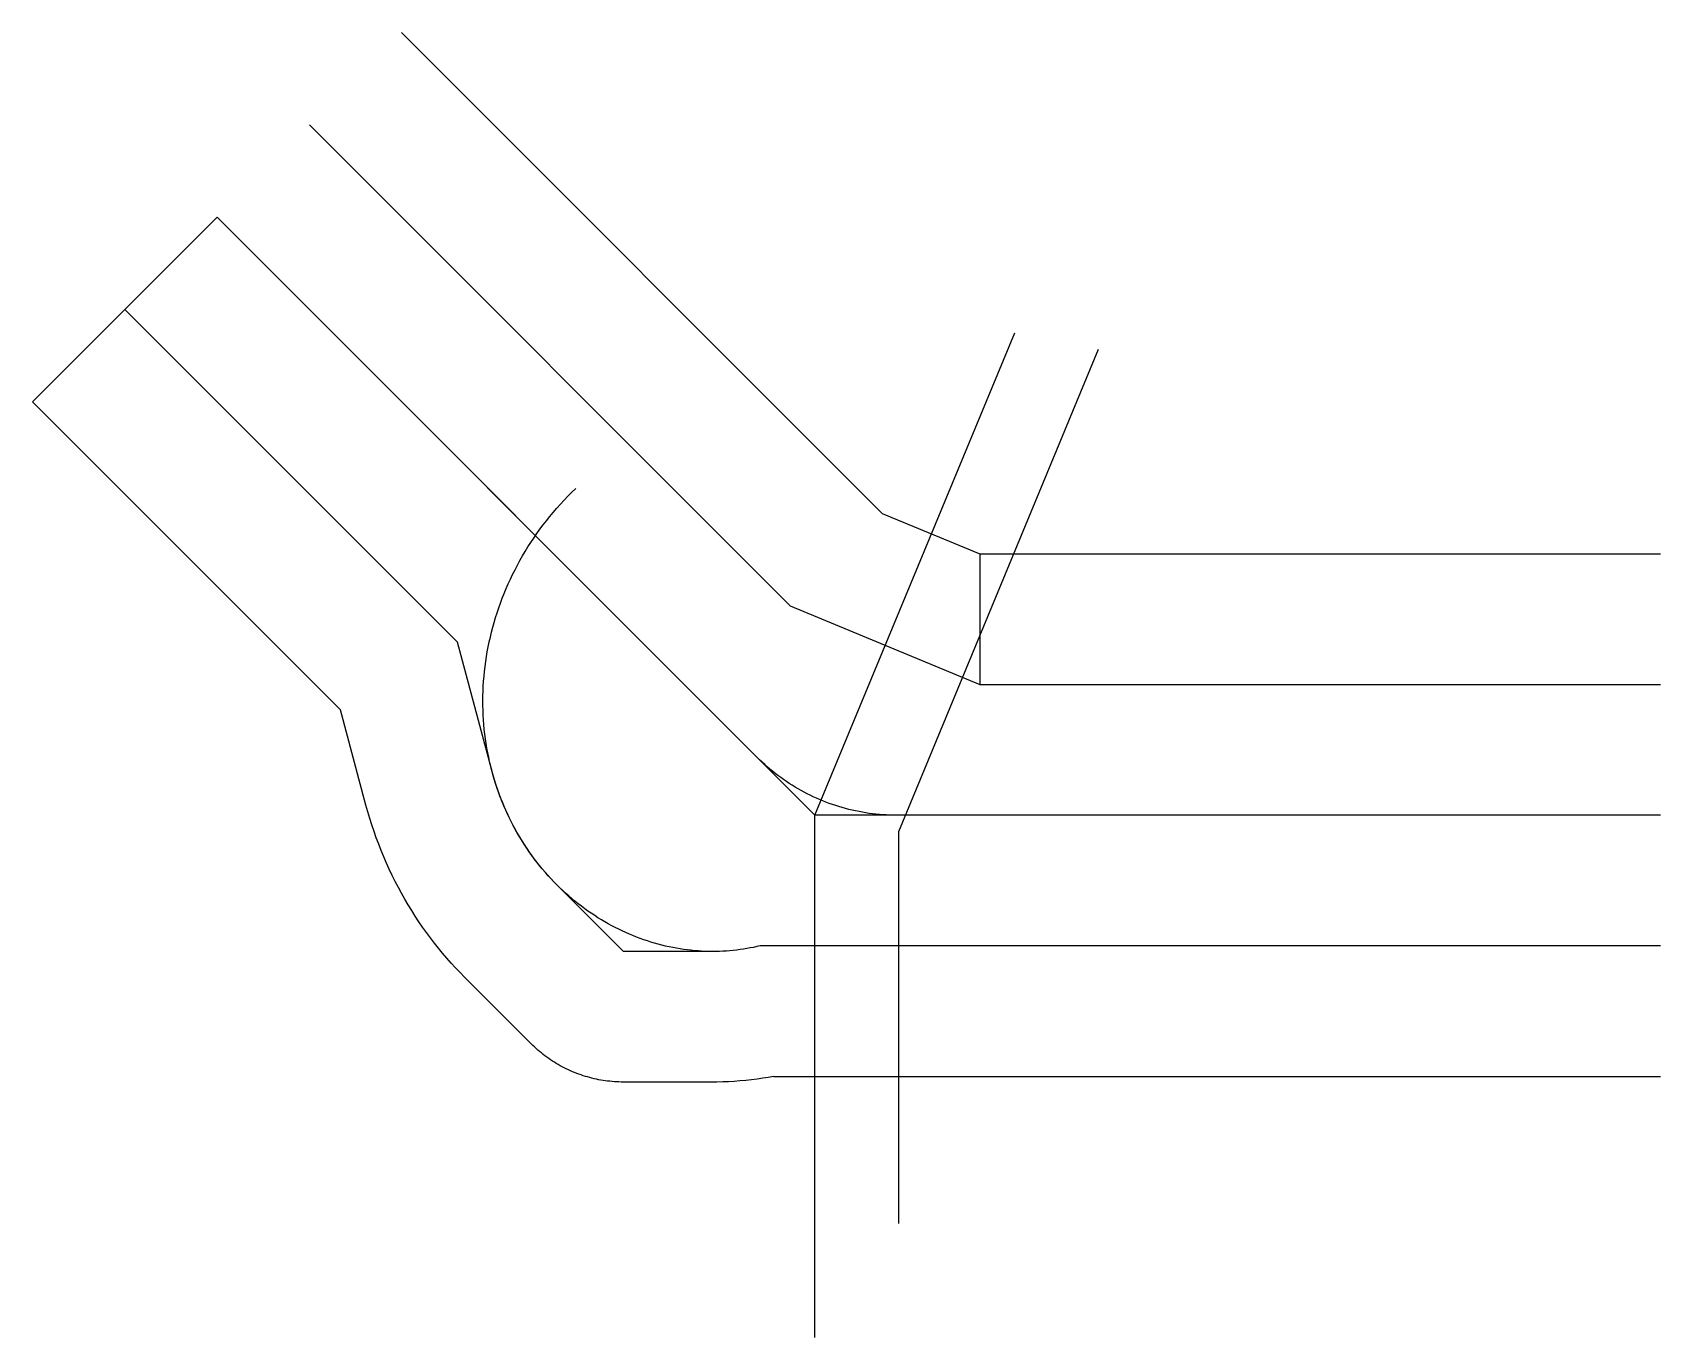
# Model space of a CAD drawing. Header units: metres. Extents: x -13881 to 15000, y -9260 to 13881.
import ezdxf

# ---------------------------------------------------------------- set-up
doc = ezdxf.new("R2010")
doc.units = ezdxf.units.M

msp = doc.modelspace()

# ---------------------------------------------------------------- linework, layer by layer
at = {"color": 1}
for p, q in [((-7333, 13881), (1201, 5346)), ((-8970, 12244), (-436, 3710)), ((-13881, 7333), (-10607, 10607)), ((0, 0), (-10607, 10607)), ((-6342, 3068), (-12244, 8970)), ((-8418, 1870), (-13881, 7333)), ((2931, 4630), (1201, 5346)), ((15000, 4630), (2931, 4630)), ((2931, 2315), (2931, 4630)), ((2931, 2315), (-436, 3710)), ((-5729, 778), (-6342, 3068)), ((15000, 2315), (2931, 2315)), ((-7965, 179), (-8418, 1870)), ((15000, 0), (0, 0)), ((-3397, -2416), (-4578, -1235)), ((-1813, -2416), (-3397, -2416)), ((15000, -2315), (-974, -2315)), ((-6215, -2871), (-5034, -4053)), ((-1813, -4731), (-3397, -4731)), ((-729, -4630), (15000, -4630))]:
    msp.add_line(p, q, dxfattribs=at)
for points in [[(15000, 0), (1449, 0), (1388, 1), (1327, 2), (1266, 5), (1205, 9), (1144, 13), (1083, 19), (1023, 26), (962, 34), (902, 43), (842, 53), (782, 64), (722, 76), (662, 90), (603, 104), (544, 119), (485, 136), (426, 153), (368, 171), (310, 191), (253, 211), (195, 232), (139, 255), (82, 278), (26, 302), (-29, 328), (-85, 354), (-139, 381), (-193, 409), (-247, 439), (-300, 469), (-353, 500), (-405, 532), (-456, 564), (-507, 598), (-558, 633), (-607, 668), (-656, 704), (-705, 742), (-753, 780), (-800, 818), (-846, 858), (-892, 899), (-937, 940), (-981, 982), (-1025, 1025), (-1025, 1025), (-10607, 10607)], [(0, -9260), (0, 0), (3544, 8555)], [(5026, 8260), (1482, -295), (1482, -7240)], [(-974, -2315), (-1032, -2329), (-1090, -2342), (-1149, -2353), (-1208, -2364), (-1267, -2374), (-1327, -2383), (-1388, -2391), (-1449, -2397), (-1510, -2403), (-1571, -2408), (-1633, -2412), (-1695, -2414), (-1758, -2416), (-1821, -2416), (-1884, -2415), (-1947, -2414), (-2010, -2411), (-2074, -2407), (-2138, -2402), (-2202, -2395), (-2266, -2388), (-2330, -2379), (-2394, -2369), (-2459, -2359), (-2523, -2346), (-2587, -2333), (-2652, -2319), (-2716, -2303), (-2781, -2286), (-2845, -2268), (-2909, -2249), (-2973, -2229), (-3037, -2207), (-3101, -2184), (-3165, -2160), (-3229, -2135), (-3292, -2109), (-3355, -2081), (-3418, -2052), (-3480, -2022), (-3543, -1991), (-3605, -1959), (-3666, -1925), (-3727, -1890), (-3788, -1854), (-3849, -1817), (-3908, -1779), (-3968, -1739), (-4027, -1699), (-4085, -1657), (-4143, -1614), (-4201, -1569), (-4257, -1524), (-4314, -1478), (-4369, -1430), (-4424, -1381), (-4478, -1331), (-4532, -1280), (-4585, -1228), (-4637, -1175), (-4688, -1120), (-4739, -1065), (-4788, -1009), (-4837, -951), (-4885, -892), (-4933, -833), (-4979, -772), (-5024, -711), (-5069, -648), (-5112, -584), (-5155, -520), (-5196, -454), (-5237, -388), (-5276, -321), (-5315, -252), (-5352, -183), (-5388, -113), (-5423, -42), (-5457, 29), (-5490, 102), (-5522, 175), (-5552, 249), (-5582, 324), (-5610, 399), (-5637, 476), (-5662, 553), (-5686, 630), (-5709, 709), (-5731, 788), (-5752, 867), (-5771, 947), (-5788, 1028), (-5805, 1109), (-5820, 1191), (-5833, 1274), (-5845, 1356), (-5856, 1440), (-5866, 1523), (-5873, 1607), (-5880, 1692), (-5885, 1777), (-5888, 1862), (-5891, 1947), (-5891, 2033), (-5890, 2119), (-5888, 2205), (-5884, 2292), (-5878, 2378), (-5871, 2465), (-5863, 2552), (-5853, 2639), (-5841, 2726), (-5828, 2813), (-5813, 2900), (-5797, 2987), (-5779, 3074), (-5759, 3161), (-5738, 3247), (-5716, 3334), (-5691, 3420), (-5666, 3507), (-5638, 3593), (-5609, 3679), (-5579, 3764), (-5547, 3850), (-5513, 3934), (-5478, 4019), (-5441, 4103), (-5403, 4187), (-5363, 4270), (-5321, 4353), (-5278, 4435), (-5234, 4517), (-5187, 4598), (-5140, 4679), (-5091, 4759), (-5040, 4838), (-4987, 4917), (-4934, 4995), (-4878, 5072), (-4822, 5148), (-4763, 5224), (-4704, 5298), (-4642, 5372), (-4580, 5445), (-4516, 5518), (-4450, 5589), (-4383, 5659), (-4315, 5728), (-4245, 5796), (-4245, 5796)], [(-4578, -1235), (-4630, -1181), (-4682, -1127), (-4732, -1072), (-4782, -1016), (-4831, -958), (-4879, -900), (-4927, -840), (-4973, -780), (-5019, -718), (-5063, -656), (-5107, -592), (-5149, -528), (-5191, -463), (-5232, -396), (-5271, -329), (-5310, -261), (-5347, -192), (-5384, -122), (-5419, -51), (-5453, 20), (-5486, 93), (-5518, 166), (-5549, 240), (-5578, 315), (-5606, 390), (-5633, 466), (-5659, 543), (-5683, 621), (-5707, 699), (-5729, 778)], [(-6215, -2871), (-6296, -2790), (-6375, -2706), (-6453, -2621), (-6529, -2534), (-6605, -2446), (-6679, -2357), (-6751, -2266), (-6822, -2173), (-6892, -2079), (-6960, -1984), (-7026, -1887), (-7091, -1789), (-7154, -1689), (-7216, -1589), (-7276, -1487), (-7335, -1383), (-7391, -1279), (-7446, -1173), (-7500, -1066), (-7551, -958), (-7601, -849), (-7649, -739), (-7695, -627), (-7739, -515), (-7782, -402), (-7822, -287), (-7861, -172), (-7897, -56), (-7932, 61), (-7965, 179)], [(-974, -2315), (-1032, -2329), (-1090, -2342), (-1149, -2353), (-1208, -2364), (-1267, -2374), (-1327, -2383), (-1388, -2391), (-1449, -2397), (-1510, -2403), (-1571, -2408), (-1633, -2412), (-1695, -2414), (-1758, -2416), (-1813, -2416)], [(-3397, -4731), (-3437, -4731), (-3477, -4730), (-3518, -4728), (-3558, -4725), (-3598, -4722), (-3639, -4718), (-3679, -4714), (-3719, -4709), (-3759, -4703), (-3799, -4696), (-3838, -4689), (-3878, -4681), (-3917, -4672), (-3957, -4662), (-3996, -4652), (-4035, -4641), (-4073, -4630), (-4112, -4618), (-4150, -4605), (-4188, -4591), (-4226, -4577), (-4264, -4563), (-4301, -4547), (-4338, -4531), (-4375, -4514), (-4411, -4497), (-4448, -4479), (-4483, -4460), (-4519, -4441), (-4554, -4421), (-4589, -4400), (-4623, -4379), (-4657, -4358), (-4691, -4335), (-4724, -4312), (-4757, -4289), (-4790, -4265), (-4822, -4240), (-4854, -4215), (-4885, -4189), (-4915, -4163), (-4946, -4136), (-4975, -4109), (-5005, -4081), (-5034, -4053)], [(-729, -4630), (-828, -4648), (-927, -4664), (-1028, -4678), (-1128, -4691), (-1229, -4702), (-1331, -4711), (-1433, -4719), (-1535, -4725), (-1637, -4728), (-1740, -4731), (-1813, -4731)]]:
    msp.add_lwpolyline(points, dxfattribs=at)

doc.saveas('drawing.dxf')
